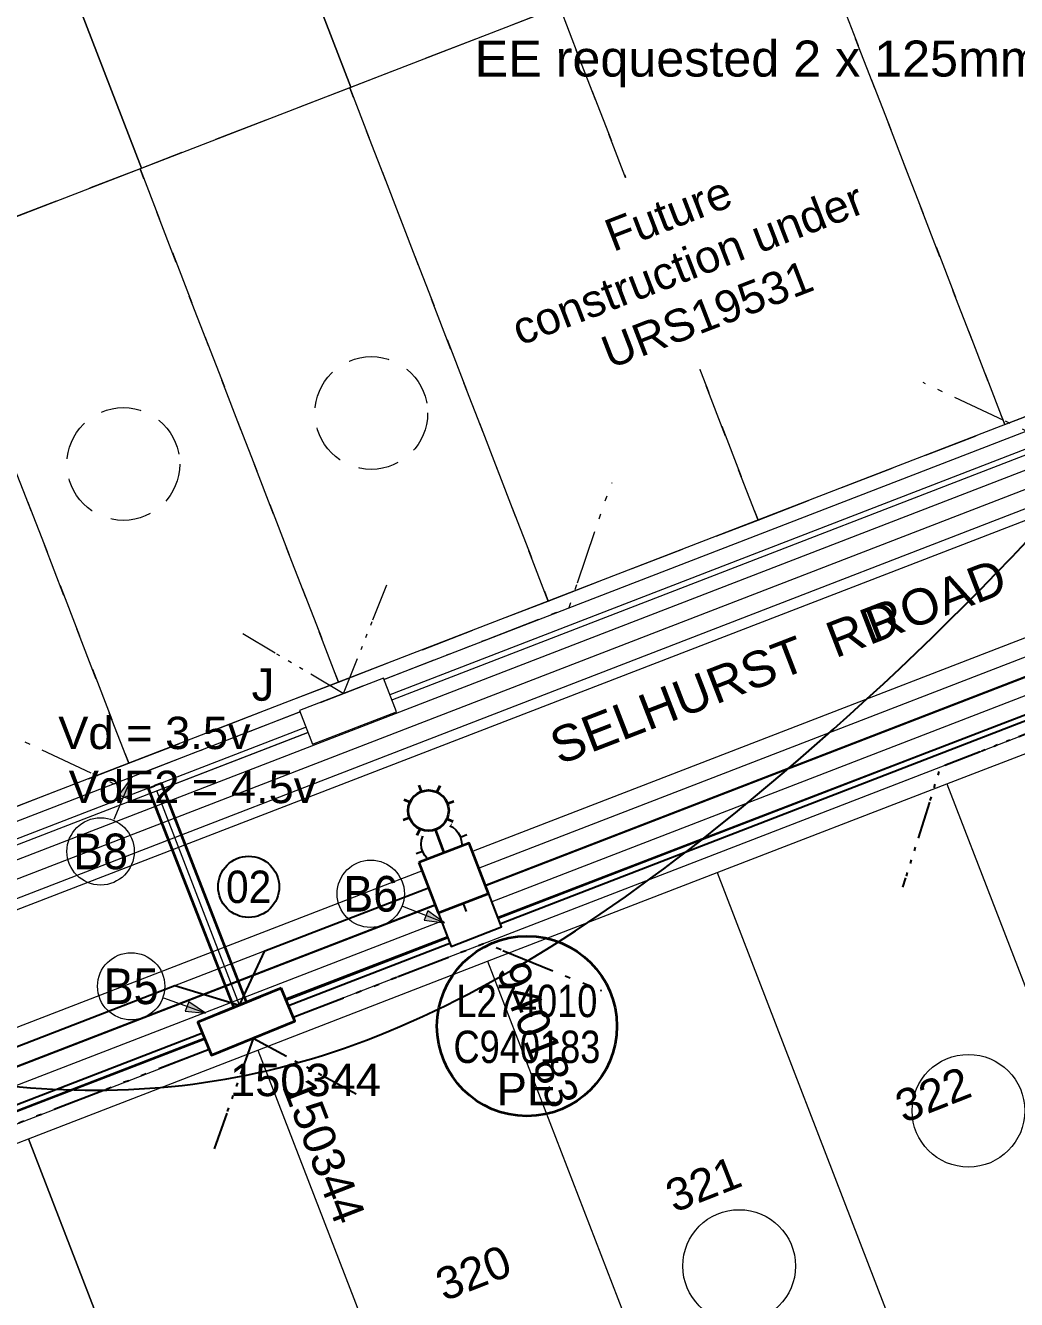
# Model space of a CAD drawing. Header units: metres. Extents: x 0 to 311505, y 0 to 6270811.
# Drawn here: x 310847.8 to 310902.9, y 6270274.2 to 6270345 of the extents above; entities that cross this region are included whole.
import ezdxf
from ezdxf import colors
from ezdxf.entities.mleader import LeaderData, LeaderLine
from ezdxf.enums import TextEntityAlignment as Align
from ezdxf.math import Vec2, Vec3

# ---------------------------------------------------------------- set-up
doc = ezdxf.new("R2010")
doc.units = ezdxf.units.M
for name, pattern in [('Dash', [5, 3, -2]), ('HIDDEN', [0.375, 0.25, -0.125]), ('IE Trench LV', [6, 4, -2]), ('PHANTOM', [6.15, 3, -0.75, 0.3, -0.75, 0.3, -0.75, 0.3])]:
    doc.linetypes.add(name, pattern=pattern)
doc.layers.get('0').update_dxf_attribs({"color": 6})
for name, color, linetype, lineweight in [('_User Miscellaneous1', 30, 'Continuous', 13), ('_User Miscellaneous2', 31, 'Continuous', 13), ('_User_LV_Exist', 5, 'Continuous', 35), ('Cadastre Developer_SP_EXT', 98, 'Continuous', 15), ('Cadastre Developer_SP_NEW', 92, 'Continuous', 15), ('Cadastre Land Parcels_SP_EXT', 118, 'Continuous', 15), ('Cadastre Water_SP_EXT', 158, 'Continuous', 15)]:
    doc.layers.add(name, color=color, linetype=linetype, lineweight=lineweight)
doc.layers.add('_User Miscellaneous10', color=252, linetype='Continuous', lineweight=13, plot=False, transparency=0.9)
doc.layers.add('_User Miscellaneous8', color=181, linetype='Continuous', lineweight=13, transparency=0.5)
doc.layers.add('Cadastre Roads_SP_NEW', color=214, linetype='Continuous', lineweight=15, transparency=0.65)
for name, color, linetype in [('Duct_SP_NEW', 2, 'Continuous'), ('Equip_SP_SL_NEW', 2, 'Continuous'), ('Mains_LV_New_R6', 2, 'Cable Z'), ('Mains_LV_New_T84', 2, 'Cable x'), ('Notes', 7, 'Continuous'), ('Services_SP_NEW_UG', 2, 'IE Trench LV'), ('SupportsUG_SP_LV_NEW', 2, 'Continuous'), ('SupportsUG_SP_LV_SL_NEW', 2, 'Continuous'), ('Trench_SP_NEW', 2, 'Continuous'), ('UG_Details_SP_MISC', 7, 'Continuous')]:
    doc.layers.add(name, color=color, linetype=linetype)
doc.styles.add('ARIAL', font='arial.ttf', dxfattribs={"height": 2})
doc.styles.add('ieISOCP', font='arial.ttf', dxfattribs={"height": 1.5})
doc.styles.add('SL_LABEL', font='arial.ttf', dxfattribs={"height": 2})
doc.styles.get("Standard").update_dxf_attribs({"font": 'arial.ttf'})
doc.linetypes.add('Cable New UG', pattern='A,5.5,-0.01,["X",Standard,S=1.8,R=0,X=0,Y=-0.94],-1.7', length=7.21)
doc.linetypes.add('Cable o', pattern='A,3.5,-0.01,["O",Standard,S=1.25,R=0,X=0,Y=-0.63],-1.36', length=4.87)
doc.linetypes.add('Cable x', pattern='A,4.5,-0.01,["X",Standard,S=1.25,R=0,X=0,Y=-0.65],-1.2', length=5.71)
doc.linetypes.add('Cable Z', pattern='A,5,-0.01,["Z",Standard,S=1.5,R=0,X=0,Y=-0.75],-1.3', length=6.31)
doc.linetypes.add('IE Trench HV', pattern='A,4,-0.4,["/",Standard,S=2,R=0,X=0.25,Y=-1],-1.6', length=6)

# ---------------------------------------------------------------- blocks, each defined once
blk = doc.blocks.new('*U345')
at = {"width": 0.9}
blk.add_attdef('ASSET_NUM', text='', height=2, dxfattribs=at).set_placement((4, 2), align=Align.MIDDLE_LEFT)
for tag, p, flags in [('SUBURB', (-2, 0), 1), ('STREETNAME', (-1.8, 0), 9), ('PARENT', (-1.6, 0), 9), ('NOTES', (-1.4, 0), 9), ('LOCATION', (-1.2, 0), 9), ('LEGEND', (-1, 0), 9), ('USAGE', (-0.8, 0), 9), ('SUPPORT_TYPE', (-0.6, 0), 9), ('STATE', (-0.4, 0), 9), ('OWNED_BY', (-0.2, 0), 9)]:
    blk.add_attdef(tag, p, '', height=0.2, rotation=270, dxfattribs=dict(flags=flags))
at = {"transparency": 33554687}
blk.add_wipeout([(2.693, 0.019), (-1.937, -1.871), (-2.693, -0.019), (1.937, 1.871)], dxfattribs=at)
blk.add_lwpolyline([(1.937, 1.871), (-1.535, 0.453), (0.779, 1.398), (-2.693, -0.019), (-1.937, -1.871), (2.693, 0.019)], close=True)
blk = doc.blocks.new('*U372')
at = {"width": 0.9}
blk.add_attdef('ASSET_NUM', text='', height=2, dxfattribs=at).set_placement((4, 2), align=Align.MIDDLE_LEFT)
for tag, p, flags in [('SUBURB', (-2, 0), 1), ('STREETNAME', (-1.8, 0), 9), ('PARENT', (-1.6, 0), 9), ('NOTES', (-1.4, 0), 9), ('LOCATION', (-1.2, 0), 9), ('LEGEND', (-1, 0), 9), ('USAGE', (-0.8, 0), 9), ('SUPPORT_TYPE', (-0.6, 0), 9), ('STATE', (-0.4, 0), 9), ('OWNED_BY', (-0.2, 0), 9)]:
    blk.add_attdef(tag, p, '', height=0.2, rotation=270, dxfattribs=dict(flags=flags))
at = {"transparency": 33554687}
blk.add_wipeout([(2.692, -0.032), (-1.972, -1.834), (-2.692, 0.032), (1.972, 1.834)], dxfattribs=at)
blk.add_lwpolyline([(1.972, 1.834), (-1.526, 0.482), (0.806, 1.383), (-2.692, 0.032), (-1.972, -1.834), (2.692, -0.032)], close=True)
blk = doc.blocks.new('COLUMN_NEW')
at = {"width": 0.9, "flags": 8}
blk.add_attdef('ASSET_NUM', text='', height=2, dxfattribs=at).set_placement((4, 2), align=Align.MIDDLE_LEFT)
at = {"flags": 1}
blk.add_attdef('Z', (-2.351, -1.813), '', height=0.2, rotation=270, dxfattribs=at)
at = {"flags": 9}
blk.add_attdef('NOTES', text='', height=0.2, rotation=270, dxfattribs=at).set_placement((-2, -1.813), align=Align.MIDDLE_LEFT)
at = {"ltscale": 10, "transparency": 33554687}
blk.add_wipeout([(-1.5, -1.5), (-1.5, 1.5), (1.5, 1.5), (1.5, -1.5)], dxfattribs=at)
blk.add_lwpolyline([(-1.5, 1.5), (-1.5, -1.5), (1.5, -1.5), (1.5, 1.5)], close=True)
at = {"flags": 9}
for tag, p in [('SUBURB', (-1.8, -1.813)), ('STREETNAME', (-1.6, -1.813)), ('LOCATION', (-1.4, -1.813)), ('LEGEND', (-1.2, -1.813)), ('USAGE', (-1, -1.813)), ('STATE', (-0.8, -1.813)), ('OWNED_BY', (-0.6, -1.813)), ('COLUMN_TYPE', (-0.4, -1.813)), ('STREET_CODE', (-0.2, -1.813)), ('STRUCTURE_PLANT_NUMBER', (0.031, -1.813))]:
    blk.add_attdef(tag, text='', height=0.2, rotation=270, dxfattribs=at).set_placement(p, align=Align.MIDDLE_LEFT)
blk = doc.blocks.new('*U439')
blk.add_circle((0, 0), 1.7)
at = {"width": 0.9}
blk.add_attdef('CODE', text='', height=1.8, dxfattribs=at).set_placement((0, 0), align=Align.MIDDLE_CENTER)
at = {"flags": 1}
blk.add_attdef('Z', (0, 0), '', height=0.2, dxfattribs=at)
blk = doc.blocks.new('*U533')
at = {"transparency": 33554687, "style": 'SL_LABEL'}
for tag, height, rotation, flags, p in [('ASSET_NUM', 1, 110.46984, 8, (3.469, -0.047)), ('STREET_CODE', 0.001, 270, 9, (0.001, 0))]:
    blk.add_attdef(tag, text='', height=height, rotation=rotation, dxfattribs=dict(at, flags=flags)).set_placement(p, align=Align.MIDDLE_LEFT)
at = {"transparency": 33554687}
for tag, height, rotation, flags, p in [('LNUMBER', 1, 110.46984, 8, (5.343, 0.653)), ('LANTNUMBER', 0.2, 270, 9, (-1.4, 2.6)), ('LOUTREACH', 0.2, 270, 9, (-1.4, 2.2)), ('LOUTREACHVOCAB', 0.2, 270, 9, (-1.4, 2)), ('LRATECODE', 0.2, 270, 9, (-1.4, 1.8)), ('LREMOVE', 0.2, 270, 9, (-1.4, 1.6)), ('LREPLACE', 0.2, 270, 9, (-1.4, 1.4)), ('LTYPEVOCAB', 0.2, 270, 9, (-1.4, 1)), ('LEGEND', 0.2, 270, 9, (-1.4, 0.8)), ('LTYPE', 0.2, 270, 9, (-1.4, 1.2)), ('SUBURB', 0.2, 270, 9, (-1.4, 0.6)), ('STREETNAME', 0.2, 270, 9, (-1.4, 0.4)), ('LOCATION', 0.2, 270, 9, (-1.4, 0.2)), ('LNEW', 0.2, 270, 9, (-6.4, 0)), ('LMASTVOCAB', 0.2, 270, 9, (-6.2, 0)), ('LMAST', 0.2, 270, 9, (-6, 0)), ('LLAMPVOCAB', 0.2, 270, 9, (-5.8, 0)), ('LLAMP', 0.2, 270, 9, (-5.6, 0)), ('LEXIST', 0.2, 270, 9, (-5.4, 0)), ('LCHARGE3PERCENT', 0.2, 270, 9, (-5.2, 0)), ('LCHARGE3', 0.2, 270, 9, (-5, 0)), ('LCHARGE2PERCENT', 0.2, 270, 9, (-4.8, 0)), ('LCHARGE2', 0.2, 270, 9, (-4.6, 0)), ('LCHARGE1PERCENT', 0.2, 270, 9, (-4.4, 0)), ('LCHARGE1', 0.2, 270, 9, (-4.2, 0)), ('LCATEGORY', 0.2, 270, 9, (-4, 0)), ('LBRACKETVOCAB', 0.2, 270, 9, (-3.8, 0)), ('LBRACKET', 0.2, 270, 9, (-3.6, 0)), ('LKINGHEIGHT', 0.2, 270, 9, (-3.4, 0)), ('CREPLACE', 0.2, 270, 9, (-3.2, 0)), ('CREMOVE', 0.2, 270, 9, (-3, 0)), ('CNUMBER', 0.2, 270, 9, (-2.8, 0)), ('CNEW', 0.2, 270, 9, (-2.6, 0)), ('CEXIST', 0.2, 270, 9, (-2.4, 0)), ('USAGE', 0.2, 270, 9, (-2.2, 0)), ('STATE', 0.2, 270, 9, (-2, 0)), ('OWNED_BY', 0.2, 270, 9, (-1.8, 0)), ('ORIENTATION', 0.2, 270, 9, (-1.6, 0)), ('OPERATING_VOLTAGE', 0.2, 270, 9, (-1.4, 0)), ('MAINTAINED_BY', 0.2, 270, 9, (-1.4, -0.663)), ('NOTES', 0.2, 270, 9, (-1.4, 0)), ('NO_PHASES', 0.2, 270, 9, (-1.2, 0)), ('LANTERN_TYPE', 0.2, 270, 9, (-1, 0)), ('LANTERN_PURPOSE', 0.2, 270, 9, (-0.8, 0)), ('CONTROL_TYPE', 0.2, 270, 9, (-0.6, 0)), ('CONSTRUCTED_VOLTAGE', 0.2, 270, 9, (-0.4, 0))]:
    blk.add_attdef(tag, text='', height=height, rotation=rotation, dxfattribs=dict(at, flags=flags)).set_placement(p, align=Align.MIDDLE_LEFT)
for tag, p, height, flags in [('OPERATED_BY', (-1.4, -0.407), 0.2, 9), ('Z', (0, 0), 0.001, 1)]:
    blk.add_attdef(tag, p, '', height=height, rotation=270, dxfattribs=dict(at, flags=flags))
blk.add_wipeout([(4.865, -0.927), (6.078, -1.143), (7.036, -1.917), (6.82, -3.13), (6.045, -4.088), (4.832, -3.872), (3.874, -3.098), (4.09, -1.885)], dxfattribs=at)
for p, q in [((5.062, -1.454), (4.93, -1.102)), ((6.078, -1.143), (5.922, -1.484)), ((4.09, -1.885), (4.431, -2.041)), ((6.509, -2.114), (6.86, -1.983)), ((4.05, -3.032), (4.401, -2.901)), ((4.832, -3.872), (4.988, -3.531)), ((6.82, -3.13), (6.478, -2.975)), ((6.854, -6.255), (5.848, -3.562))]:
    blk.add_line(p, q, dxfattribs=at)
blk.add_circle((5.455, -2.508), 1.125, dxfattribs=at)
blk = doc.blocks.new('*U286')
at = {"ltscale": 0.1}
blk.add_circle((0, 0), 5, dxfattribs=at)
at = {"insert": (0, -2.6), "char_height": 1.8, "attachment_point": 2}
blk.add_mtext('PE', dxfattribs=at)
at = {"width": 0.8}
blk.add_attdef('SNUMBER', text='', height=1.8, dxfattribs=at).set_placement((0, 0.5), align=Align.CENTER)
at = {"flags": 1}
blk.add_attdef('Z', (0, 0), '', height=0.2, dxfattribs=at)
at = {"width": 0.8}
blk.add_attdef('CNUMBER', text='', height=1.8, dxfattribs=at).set_placement((0, -0.25), align=Align.TOP_CENTER)
blk = doc.blocks.new('*U446')
h = blk.add_hatch(color=256)
h.dxf.hatch_style = 1
h.paths.add_polyline_path([(2.906, -0.787), (2.735, -1.258), (3.76, -1.363)])
blk.add_line((3.76, -1.363), (1.645, -0.596))
at = {"flags": 128}
blk.add_lwpolyline([(2.906, -0.787), (2.735, -1.258), (3.76, -1.363), (2.906, -0.787)], dxfattribs=at)
blk.add_circle((0, 0), 1.7)
at = {"width": 0.9}
blk.add_attdef('CODE', text='', height=1.8, dxfattribs=at).set_placement((0, 0), align=Align.MIDDLE_CENTER)
at = {"flags": 1}
blk.add_attdef('Z', (0, 0), '', height=0.2, dxfattribs=at)
blk = doc.blocks.new('*U447')
h = blk.add_hatch(color=256)
h.dxf.hatch_style = 1
h.paths.add_polyline_path([(2.883, -0.867), (2.7, -1.332), (3.722, -1.466)])
blk.add_line((3.722, -1.466), (1.628, -0.641))
at = {"flags": 128}
blk.add_lwpolyline([(2.883, -0.867), (2.7, -1.332), (3.722, -1.466), (2.883, -0.867)], dxfattribs=at)
blk.add_circle((0, 0), 1.7)
at = {"width": 0.9}
blk.add_attdef('CODE', text='', height=1.8, dxfattribs=at).set_placement((0, 0), align=Align.MIDDLE_CENTER)
at = {"flags": 1}
blk.add_attdef('Z', (0, 0), '', height=0.2, dxfattribs=at)
blk = doc.blocks.new('*U441')
h = blk.add_hatch(color=256)
h.dxf.hatch_style = 1
h.paths.add_polyline_path([(0.922, 2.866), (1.383, 2.674), (1.537, 3.693)])
blk.add_line((1.537, 3.693), (0.672, 1.616))
at = {"flags": 128}
blk.add_lwpolyline([(0.922, 2.866), (1.383, 2.674), (1.537, 3.693), (0.922, 2.866)], dxfattribs=at)
blk.add_circle((0, 0), 1.7)
at = {"width": 0.9}
blk.add_attdef('CODE', text='', height=1.8, dxfattribs=at).set_placement((0, 0), align=Align.MIDDLE_CENTER)
at = {"flags": 1}
blk.add_attdef('Z', (0, 0), '', height=0.2, dxfattribs=at)

msp = doc.modelspace()

# ---------------------------------------------------------------- linework, layer by layer
at = {"layer": '_User Miscellaneous10', "flags": 128}
for points in [[(310821.998, 6270279.569), (310817.696, 6270269.851), (310840.846, 6270209.921), (310850.564, 6270205.619), (311000.215, 6270263.427), (311004.517, 6270273.145), (310981.367, 6270333.075), (310971.649, 6270337.377)], [(310822.745, 6270278.785), (310818.778, 6270269.825), (310841.63, 6270210.668), (310850.59, 6270206.701), (310999.468, 6270264.211), (311003.435, 6270273.171), (310980.583, 6270332.328), (310971.623, 6270336.295)], [(310823.492, 6270278.001), (310819.86, 6270269.799), (310842.413, 6270211.415), (310850.616, 6270207.783), (310998.721, 6270264.994), (311002.353, 6270273.197), (310979.8, 6270331.581), (310971.597, 6270335.212)], [(310824.238, 6270277.218), (310820.942, 6270269.773), (310843.197, 6270212.161), (310850.642, 6270208.865), (310997.975, 6270265.778), (311001.271, 6270273.223), (310979.016, 6270330.834), (310971.571, 6270334.13)], [(310824.985, 6270276.434), (310822.024, 6270269.747), (310843.98, 6270212.908), (310850.668, 6270209.947), (310997.228, 6270266.561), (311000.188, 6270273.249), (310978.233, 6270330.088), (310971.545, 6270333.048)], [(310825.732, 6270275.651), (310823.106, 6270269.721), (310844.764, 6270213.655), (310850.694, 6270211.029), (310996.481, 6270267.345), (310999.106, 6270273.275), (310977.449, 6270329.341), (310971.519, 6270331.966)]]:
    msp.add_lwpolyline(points, close=True, dxfattribs=at)
at = {"layer": '_User Miscellaneous10', "color": 4, "flags": 128}
msp.add_lwpolyline([(310825.209, 6270276.199), (310822.349, 6270269.739), (310844.215, 6270213.132), (310850.676, 6270210.272), (310997.004, 6270266.796), (310999.864, 6270273.257), (310977.997, 6270329.864), (310971.537, 6270332.724)], close=True, dxfattribs=at)
at = {"layer": '_User Miscellaneous10', "linetype": 'PHANTOM', "flags": 128}
msp.add_lwpolyline([(310913.764, 6270326.476), (310903.441, 6270322.468), (310897.668, 6270325.175)], dxfattribs=at)
at = {"layer": '_User Miscellaneous8', "color": 1, "linetype": 'HIDDEN', "ltscale": 9, "transparency": 33554687}
msp.add_circle((310890.908, 6270334.225), 3.132, dxfattribs=at)
at = {"layer": '_User Miscellaneous8', "color": 3, "linetype": 'HIDDEN', "ltscale": 9, "transparency": 33554687}
for centre in [(310877.125, 6270330.174), (310866.991, 6270323.489), (310853.208, 6270320.653)]:
    msp.add_circle(centre, 3.132, dxfattribs=at)
at = {"layer": '_User Miscellaneous8', "color": 3, "transparency": 33554687}
for centre in [(310900.187, 6270284.706), (310887.441, 6270276.076)]:
    msp.add_circle(centre, 3.132, dxfattribs=at)
at = {"layer": 'Cadastre Developer_SP_EXT', "linetype": 'Dash'}
for points in [[(310904.897, 6270356.675), (310891.175, 6270351.374), (310902.209, 6270322.841), (310915.931, 6270328.141), (310904.897, 6270356.675)], [(310891.175, 6270351.374), (310877.453, 6270346.073), (310888.489, 6270317.54), (310902.209, 6270322.841), (310891.175, 6270351.374)], [(310877.453, 6270346.073), (310865.793, 6270341.569), (310876.829, 6270313.035), (310888.489, 6270317.54), (310877.453, 6270346.073)], [(310865.793, 6270341.569), (310854.133, 6270337.064), (310865.167, 6270308.532), (310876.829, 6270313.035), (310865.793, 6270341.569)], [(310854.133, 6270337.064), (310842.473, 6270332.561), (310853.507, 6270304.027), (310865.167, 6270308.532), (310854.133, 6270337.064)], [(310842.473, 6270332.561), (310830.914, 6270328.095), (310841.938, 6270299.562), (310853.507, 6270304.027), (310842.473, 6270332.561)]]:
    msp.add_lwpolyline(points, close=True, dxfattribs=at)
at = {"layer": 'Cadastre Developer_SP_NEW'}
for p, q in [((310898.985, 6270302.876), (310911.75, 6270307.806)), ((310886.221, 6270297.945), (310898.985, 6270302.876)), ((310898.985, 6270302.876), (310911.114, 6270271.476)), ((310873.456, 6270293.014), (310886.221, 6270297.945)), ((310886.221, 6270297.945), (310898.35, 6270266.546)), ((310860.691, 6270288.083), (310873.456, 6270293.014)), ((310873.456, 6270293.014), (310885.585, 6270261.615)), ((310847.927, 6270283.152), (310860.691, 6270288.083)), ((310860.691, 6270288.083), (310872.82, 6270256.684)), ((310826.478, 6270274.867), (310847.927, 6270283.152)), ((310847.927, 6270283.152), (310852.839, 6270270.435)), ((310860.056, 6270251.753), (310847.927, 6270283.152))]:
    msp.add_line(p, q, dxfattribs=at)
at = {"layer": 'Cadastre Land Parcels_SP_EXT', "linetype": 'Continuous'}
for points in [[(310877.508, 6270346.095), (310866.49, 6270374.615), (310854.839, 6270370.117), (310865.86, 6270341.596), (310877.508, 6270346.095)], [(310865.86, 6270341.596), (310854.839, 6270370.117), (310843.191, 6270365.618), (310854.211, 6270337.097), (310865.86, 6270341.596)], [(310854.211, 6270337.097), (310843.191, 6270365.618), (310831.541, 6270361.118), (310842.562, 6270332.597), (310854.211, 6270337.097)]]:
    msp.add_lwpolyline(points, close=True, dxfattribs=at)
at = {"layer": 'Cadastre Roads_SP_NEW'}
msp.add_line((310825.055, 6270278.552), (310970.124, 6270334.59), dxfattribs=at)
at = {"layer": 'Cadastre Water_SP_EXT'}
msp.add_line((310826.529, 6270287.858), (310970.864, 6270343.613), dxfattribs=at)
at = {"layer": 'Duct_SP_NEW', "ltscale": 0.7, "transparency": 33554674}
for p, q in [((310854.575, 6270302.622), (310854.948, 6270302.767)), ((310854.575, 6270302.622), (310859.677, 6270289.513)), ((310855.321, 6270302.912), (310854.948, 6270302.767)), ((310855.321, 6270302.912), (310860.422, 6270289.803)), ((310859.677, 6270289.513), (310860.049, 6270289.658)), ((310860.422, 6270289.803), (310860.049, 6270289.658))]:
    msp.add_line(p, q, dxfattribs=at)
at = {"layer": 'Services_SP_NEW_UG', "linetype": 'PHANTOM', "ltscale": 0.7, "flags": 128}
msp.add_lwpolyline([(310909.048, 6270307.835), (310898.625, 6270303.808), (310896.529, 6270297.13)], dxfattribs=at)
at = {"layer": 'UG_Details_SP_MISC', "transparency": 33554687}
for p, q in [((310854.613, 6270302.636), (310854.948, 6270302.767)), ((310854.613, 6270302.636), (310859.714, 6270289.527)), ((310855.284, 6270302.897), (310854.948, 6270302.767)), ((310855.284, 6270302.897), (310860.385, 6270289.788)), ((310859.714, 6270289.527), (310860.049, 6270289.658)), ((310860.385, 6270289.788), (310860.049, 6270289.658))]:
    msp.add_line(p, q, dxfattribs=at)

# ---------------------------------------------------------------- texts
at = {"layer": '_User Miscellaneous1', "style": 'ARIAL'}
msp.add_text('SELHURST     ROAD ', height=2, rotation=21.12056, dxfattribs=at).set_placement((310877.44, 6270303.915))
at = {"layer": '_User Miscellaneous10', "ltscale": 0.7, "transparency": 33554674, "insert": (310850.17, 6270303.603), "char_height": 1.8, "width": 15.39476, "attachment_point": 1, "style": 'ieISOCP'}
msp.add_mtext('VdE2 = 4.5v', dxfattribs=at)
at = {"layer": '_User_LV_Exist', "transparency": 33554674, "style": 'ARIAL'}
msp.add_text('SELHURST  RD ', height=2, rotation=21.12056, dxfattribs=at).set_placement((310877.44, 6270303.915))

# ---------------------------------------------------------------- next in the draw order: block references
at = {"layer": 'SupportsUG_SP_LV_NEW'}
ref = msp.add_blockref('*U345', (310860.049, 6270289.658), dxfattribs=at)
ref.add_attrib('ASSET_NUM', '150344', dxfattribs={"layer": '0', "height": 1.8, "rotation": 291.12085}).set_placement((310862.847, 6270286.41), align=Align.MIDDLE_LEFT)

# ---------------------------------------------------------------- next in the draw order: linework, layer by layer
at = {"layer": '_User Miscellaneous10', "flags": 128}
for points in [[(310728.647, 6270277.35), (310714.575, 6270313.772), (310718.464, 6270322.564), (310770.621, 6270342.713), (310779.41, 6270338.817), (310792.023, 6270306.173), (310803.952, 6270308.634), (310790.617, 6270343.145), (310794.505, 6270351.938), (310943.073, 6270409.325), (310951.875, 6270405.44), (310972.445, 6270352.15), (310968.564, 6270343.361), (310944.9, 6270334.218), (310843.661, 6270295.102), (310819.991, 6270285.972), (310811.203, 6270289.867), (310806.716, 6270301.482), (310806.226, 6270302.75)], [(310729.58, 6270277.71), (310715.657, 6270313.747), (310719.211, 6270321.781), (310770.595, 6270341.63), (310778.626, 6270338.07), (310791.395, 6270305.022), (310805.31, 6270307.893), (310791.699, 6270343.12), (310795.252, 6270351.154), (310943.048, 6270408.244), (310951.092, 6270404.692), (310971.363, 6270352.175), (310967.816, 6270344.144), (310944.539, 6270335.151), (310843.301, 6270296.035), (310820.018, 6270287.054), (310811.986, 6270290.614), (310807.649, 6270301.842), (310807.158, 6270303.111)], [(310730.513, 6270278.07), (310716.739, 6270313.721), (310719.958, 6270320.997), (310770.568, 6270340.548), (310777.842, 6270337.324), (310790.768, 6270303.872), (310806.669, 6270307.153), (310792.781, 6270343.094), (310795.999, 6270350.371), (310943.022, 6270407.162), (310950.308, 6270403.945), (310970.281, 6270352.201), (310967.069, 6270344.928), (310944.179, 6270336.084), (310842.94, 6270296.967), (310820.044, 6270288.136), (310812.77, 6270291.36), (310808.581, 6270302.202), (310808.091, 6270303.471)], [(310731.242, 6270278.352), (310717.585, 6270313.701), (310720.542, 6270320.385), (310770.548, 6270339.702), (310777.23, 6270336.74), (310790.277, 6270302.972), (310807.731, 6270306.573), (310793.627, 6270343.074), (310796.583, 6270349.758), (310943.003, 6270406.316), (310949.695, 6270403.361), (310969.435, 6270352.221), (310966.485, 6270345.54), (310943.897, 6270336.813), (310842.659, 6270297.697), (310820.065, 6270288.982), (310813.383, 6270291.944), (310809.311, 6270302.484), (310809.192, 6270302.791)], [(310732.378, 6270278.791), (310718.903, 6270313.669), (310721.452, 6270319.43), (310770.516, 6270338.384), (310776.275, 6270335.831), (310789.513, 6270301.571), (310809.385, 6270305.671), (310794.945, 6270343.042), (310797.493, 6270348.804), (310942.971, 6270404.998), (310948.741, 6270402.451), (310968.118, 6270352.252), (310965.575, 6270346.494), (310943.458, 6270337.949), (310842.22, 6270298.833), (310820.097, 6270290.3), (310814.337, 6270292.853), (310810.447, 6270302.923), (310809.957, 6270304.192)], [(310733.108, 6270279.073), (310719.749, 6270313.649), (310722.036, 6270318.818), (310770.495, 6270337.538), (310775.662, 6270335.247), (310789.022, 6270300.671), (310810.448, 6270305.092), (310795.791, 6270343.022), (310798.077, 6270348.191), (310942.952, 6270404.152), (310948.128, 6270401.866), (310967.272, 6270352.272), (310964.99, 6270347.107), (310943.176, 6270338.679), (310841.938, 6270299.562), (310820.118, 6270291.146), (310814.95, 6270293.437), (310811.176, 6270303.205), (310810.679, 6270304.493)]]:
    msp.add_lwpolyline(points, dxfattribs=at)
at = {"layer": '_User Miscellaneous10', "color": 4, "flags": 128}
msp.add_lwpolyline([(310731.522, 6270278.46), (310717.91, 6270313.693), (310720.766, 6270320.15), (310770.54, 6270339.377), (310776.994, 6270336.516), (310790.089, 6270302.627), (310808.138, 6270306.351), (310793.952, 6270343.066), (310796.807, 6270349.523), (310942.995, 6270405.991), (310949.46, 6270403.137), (310969.111, 6270352.229), (310966.261, 6270345.775), (310943.789, 6270337.093), (310842.55, 6270297.977), (310820.073, 6270289.307), (310813.618, 6270292.168), (310809.591, 6270302.592), (310809.381, 6270303.136)], dxfattribs=at)
at = {"layer": 'Mains_LV_New_T84', "color": 3, "linetype": 'Cable New UG', "ltscale": 0.7, "transparency": 33554674, "flags": 128}
msp.add_lwpolyline([(310825.415, 6270277.714), (310825.79, 6270276.745), (310857.604, 6270289.034)], dxfattribs=at)
at = {"layer": 'Services_SP_NEW_UG', "linetype": 'PHANTOM', "flags": 128}
for points in [[(310862.647, 6270289.91), (310873.306, 6270294.028), (310879.787, 6270291.384)], [(310857.982, 6270288.108), (310847.03, 6270283.878), (310844.546, 6270277.333)]]:
    msp.add_lwpolyline(points, dxfattribs=at)
at = {"layer": 'Services_SP_NEW_UG', "linetype": 'PHANTOM', "ltscale": 0.7, "flags": 128}
for points in [[(310860.421, 6270288.729), (310858.088, 6270282.129)], [(310860.428, 6270288.732), (310866.591, 6270285.413)]]:
    msp.add_lwpolyline(points, dxfattribs=at)
at = {"layer": 'Trench_SP_NEW', "linetype": 'IE Trench HV', "ltscale": 0.7, "transparency": 33554674, "flags": 128}
msp.add_lwpolyline([(310825.209, 6270276.199), (310857.735, 6270288.713)], dxfattribs=at)

# ---------------------------------------------------------------- next in the draw order: block references
at = {"layer": '_User Miscellaneous10'}
ref = msp.add_blockref('*U372', (310865.691, 6270306.918), dxfattribs=at)
ref.add_attrib('ASSET_NUM', 'J', dxfattribs={"layer": '0', "height": 1.8}).set_placement((310860.34, 6270308.396), align=Align.MIDDLE_LEFT)

# ---------------------------------------------------------------- next in the draw order: linework, layer by layer
at = {"layer": '_User Miscellaneous10', "linetype": 'PHANTOM', "flags": 128}
for points in [[(310867.689, 6270308.682), (310877.991, 6270312.682), (310880.241, 6270319.31), (310880.374, 6270319.624)], [(310863.029, 6270306.873), (310852.705, 6270302.865), (310846.932, 6270305.572)]]:
    msp.add_lwpolyline(points, dxfattribs=at)
at = {"layer": '_User Miscellaneous10', "linetype": 'PHANTOM', "ltscale": 0.7, "flags": 128}
for points in [[(310865.443, 6270307.898), (310868.046, 6270314.397)], [(310865.436, 6270307.896), (310859.415, 6270311.466)]]:
    msp.add_lwpolyline(points, dxfattribs=at)
at = {"layer": '_User Miscellaneous10', "linetype": 'Cable New UG', "ltscale": 0.7, "transparency": 33554674, "flags": 128}
msp.add_lwpolyline([(310859.671, 6270290.583), (310855.07, 6270302.492), (310863.468, 6270305.736)], dxfattribs=at)
at = {"layer": 'Mains_LV_New_T84', "color": 3, "linetype": 'Cable New UG', "ltscale": 0.7, "transparency": 33554674, "flags": 128}
msp.add_lwpolyline([(310862.233, 6270290.924), (310908.67, 6270308.761)], dxfattribs=at)
at = {"layer": 'Trench_SP_NEW', "linetype": 'IE Trench HV', "ltscale": 0.7, "transparency": 33554674, "flags": 128}
msp.add_lwpolyline([(310862.382, 6270290.559), (310908.784, 6270308.483)], dxfattribs=at)

# ---------------------------------------------------------------- next in the draw order: texts
at = {"layer": '_User Miscellaneous10', "ltscale": 0.7, "transparency": 33554674, "insert": (310849.589, 6270306.608), "char_height": 1.8, "width": 12.27604, "attachment_point": 1, "style": 'ieISOCP'}
msp.add_mtext('Vd = 3.5v', dxfattribs=at)

# ---------------------------------------------------------------- next in the draw order: leaders
at = {"layer": '_User Miscellaneous10', "color": 4, "ltscale": 0.7, "transparency": 33554674}
ml = msp.add_multileader_mtext('Standard', dxfattribs=at)
ml.set_content('EE requested 2 x 125mm ducts', color=4)
ml.set_leader_properties()
ml.build(insert=Vec2(0, 0))
ml.multileader.update_dxf_attribs({"leader_type": 2, "has_text_frame": 1, "text_left_attachment_type": 2, "text_right_attachment_type": 2, "dogleg_length": 0.01, "arrow_head_size": 2.5})
ctx = ml.context
ctx.base_point, ctx.char_height, ctx.arrow_head_size, ctx.landing_gap_size, ctx.plane_origin = Vec3(310871.74, 6270342.908), 2, 2.5, 1, Vec3(310867.212, 6270317.203)
ctx.left_attachment, ctx.right_attachment = 2, 2
notes = []
notes.append((ctx, [(1, (1, 1, 0), (310912.402, 6270342.908), (-1, 0), 0.01, [(2, [(310817.534, 6270292.291), (310844.959, 6270286.294), (310885.452, 6270299.842)], 0, []), (4, [(310938.749, 6270321.452), (310964.724, 6270331.486)], 0, [])])]))
ctx.mtext.insert, ctx.mtext.flow_direction = Vec3(310872.74, 6270344.189), 5
for ctx, leaders in notes:
    for number, flags, end, landing, length, lines in leaders:
        leader = LeaderData()
        leader.index, (leader.has_last_leader_line, leader.has_dogleg_vector, leader.attachment_direction) = number, flags
        leader.last_leader_point, leader.dogleg_vector, leader.dogleg_length = Vec3(end), Vec3(landing), length
        for number, points, colour, breaks in lines:
            line = LeaderLine()
            line.index, line.vertices, line.color, line.breaks = number, Vec3.list(points), colors.encode_raw_color(colour), breaks
            leader.lines.append(line)
        ctx.leaders.append(leader)

# ---------------------------------------------------------------- next in the draw order: leaders
at = {"layer": 'Notes'}
ml = msp.add_multileader_mtext('Standard', dxfattribs=at)
ml.set_content('Constructed under  \\PURS15861', color=256)
ml.set_leader_properties()
ml.build(insert=Vec2(0, 0))
ml.multileader.update_dxf_attribs({"leader_type": 2, "has_text_frame": 1, "text_left_attachment_type": 2, "text_right_attachment_type": 2, "dogleg_length": 0.01})
ctx = ml.context
ctx.base_point, ctx.char_height, ctx.plane_origin, ctx.plane_x_axis, ctx.plane_y_axis = Vec3(310975.192, 6270395.779), 1.8, Vec3(312213.891, 6270750.769), Vec3(0.932874, 0.360203), Vec3(-0.360203, 0.932874)
ctx.left_attachment, ctx.right_attachment, ctx.text_align_type = 2, 2, 1
notes = []
notes.append((ctx, [(0, (0, 0, 0), (0, 0), (1, 0), 1, [])]))
ctx.mtext.insert, ctx.mtext.text_direction, ctx.mtext.rotation, ctx.mtext.width, ctx.mtext.alignment, ctx.mtext.flow_direction = Vec3(310985.783, 6270402.491), Vec3(0.932874, 0.360203), 0.368486, 20.92345, 2, 5
ctx.mtext.has_bg_fill, ctx.mtext.bg_color, ctx.mtext.bg_scale_factor, ctx.mtext.bg_transparency, ctx.mtext.use_window_bg_color = 1, -1073741824, 2, 0, 1
for ctx, leaders in notes:
    for number, flags, end, landing, length, lines in leaders:
        leader = LeaderData()
        leader.index, (leader.has_last_leader_line, leader.has_dogleg_vector, leader.attachment_direction) = number, flags
        leader.last_leader_point, leader.dogleg_vector, leader.dogleg_length = Vec3(end), Vec3(landing), length
        for number, points, colour, breaks in lines:
            line = LeaderLine()
            line.index, line.vertices, line.color, line.breaks = number, Vec3.list(points), colors.encode_raw_color(colour), breaks
            leader.lines.append(line)
        ctx.leaders.append(leader)

# ---------------------------------------------------------------- next in the draw order: texts
at = {"layer": '_User Miscellaneous1', "oblique": 360, "width": 1}
msp.add_text('322', height=1.8, rotation=21.5, dxfattribs=at).set_placement((310896.59, 6270283.999))

# ---------------------------------------------------------------- next in the draw order: leaders
at = {"layer": 'Notes'}
ml = msp.add_multileader_mtext('Standard', dxfattribs=at)
ml.set_content('Constructed under  \\PURS16270', color=256)
ml.set_leader_properties()
ml.build(insert=Vec2(0, 0))
ml.multileader.update_dxf_attribs({"leader_type": 2, "has_text_frame": 1, "text_left_attachment_type": 2, "text_right_attachment_type": 2, "dogleg_length": 0.01})
ctx = ml.context
ctx.base_point, ctx.char_height, ctx.plane_origin, ctx.plane_x_axis, ctx.plane_y_axis = Vec3(310863.5, 6270348.229), 1.8, Vec3(312104.333, 6270705.463), Vec3(0.932874, 0.360203), Vec3(-0.360203, 0.932874)
ctx.left_attachment, ctx.right_attachment, ctx.text_align_type = 2, 2, 1
notes = []
notes.append((ctx, [(0, (0, 0, 0), (0, 0), (1, 0), 1, [])]))
ctx.mtext.insert, ctx.mtext.text_direction, ctx.mtext.rotation, ctx.mtext.width, ctx.mtext.alignment, ctx.mtext.flow_direction = Vec3(310874.091, 6270354.941), Vec3(0.932874, 0.360203), 0.368486, 20.92345, 2, 5
ctx.mtext.has_bg_fill, ctx.mtext.bg_color, ctx.mtext.bg_scale_factor, ctx.mtext.bg_transparency, ctx.mtext.use_window_bg_color = 1, -1073741824, 2, 0, 1
for ctx, leaders in notes:
    for number, flags, end, landing, length, lines in leaders:
        leader = LeaderData()
        leader.index, (leader.has_last_leader_line, leader.has_dogleg_vector, leader.attachment_direction) = number, flags
        leader.last_leader_point, leader.dogleg_vector, leader.dogleg_length = Vec3(end), Vec3(landing), length
        for number, points, colour, breaks in lines:
            line = LeaderLine()
            line.index, line.vertices, line.color, line.breaks = number, Vec3.list(points), colors.encode_raw_color(colour), breaks
            leader.lines.append(line)
        ctx.leaders.append(leader)

# ---------------------------------------------------------------- next in the draw order: texts
at = {"layer": '_User Miscellaneous1', "width": 1}
for s, oblique, p in [('321', 360, (310883.825, 6270279.024)), ('320', 0, (310871.041, 6270274.096))]:
    msp.add_text(s, height=1.8, rotation=21.5, dxfattribs=dict(at, oblique=oblique)).set_placement(p)

# ---------------------------------------------------------------- next in the draw order: leaders
at = {"layer": 'Notes'}
ml = msp.add_multileader_mtext('Standard', dxfattribs=at)
ml.set_content('Future construction under  \\PURS19531', color=256)
ml.set_leader_properties()
ml.build(insert=Vec2(0, 0))
ml.multileader.update_dxf_attribs({"leader_type": 2, "has_text_frame": 1, "text_left_attachment_type": 2, "text_right_attachment_type": 2, "dogleg_length": 0.01})
ctx = ml.context
ctx.base_point, ctx.char_height, ctx.plane_origin, ctx.plane_x_axis, ctx.plane_y_axis = Vec3(310873.106, 6270327.315), 1.8, Vec3(312113.214, 6270685.405), Vec3(0.932874, 0.360203), Vec3(-0.360203, 0.932874)
ctx.left_attachment, ctx.right_attachment, ctx.text_align_type = 2, 2, 1
notes = []
notes.append((ctx, [(0, (0, 0, 0), (0, 0), (1, 0), 1, [])]))
ctx.mtext.insert, ctx.mtext.text_direction, ctx.mtext.rotation, ctx.mtext.width, ctx.mtext.alignment, ctx.mtext.flow_direction = Vec3(310883.176, 6270335.418), Vec3(0.932874, 0.360203), 0.368486, 20.92345, 2, 5
ctx.mtext.has_bg_fill, ctx.mtext.bg_color, ctx.mtext.bg_scale_factor, ctx.mtext.bg_transparency, ctx.mtext.use_window_bg_color = 1, -1073741824, 2, 0, 1
for ctx, leaders in notes:
    for number, flags, end, landing, length, lines in leaders:
        leader = LeaderData()
        leader.index, (leader.has_last_leader_line, leader.has_dogleg_vector, leader.attachment_direction) = number, flags
        leader.last_leader_point, leader.dogleg_vector, leader.dogleg_length = Vec3(end), Vec3(landing), length
        for number, points, colour, breaks in lines:
            line = LeaderLine()
            line.index, line.vertices, line.color, line.breaks = number, Vec3.list(points), colors.encode_raw_color(colour), breaks
            leader.lines.append(line)
        ctx.leaders.append(leader)

# ---------------------------------------------------------------- next in the draw order: linework, layer by layer
at = {"layer": 'Mains_LV_New_R6', "color": 4, "linetype": 'Cable o', "transparency": 33554687, "flags": 128}
msp.add_lwpolyline([(310827.841, 6270280.754), (310856.078, 6270291.661), (310859.671, 6270290.583)], dxfattribs=at)

# ---------------------------------------------------------------- next in the draw order: block references
at = {"layer": '_User Miscellaneous2', "color": 6, "xscale": 1.1, "yscale": 1.1, "zscale": 1.1}
msp.add_blockref('*U441', (310851.943, 6270299.121), dxfattribs=at).add_auto_attribs({'CODE': 'B8'})
at = {"layer": 'Duct_SP_NEW', "color": 6}
msp.add_blockref('*U439', (310860.172, 6270297.154), dxfattribs=at).add_auto_attribs({'CODE': '02'})
at = {"layer": 'SupportsUG_SP_LV_SL_NEW', "ltscale": 0.7}
ref = msp.add_blockref('COLUMN_NEW', (310872.29, 6270295.779), dxfattribs=dict(at, rotation=21.120846154022))
ref.add_attrib('ASSET_NUM', '940183', dxfattribs={"height": 1.8, "rotation": 291.1208}).set_placement((310874.759, 6270292.856), align=Align.MIDDLE_LEFT)

# ---------------------------------------------------------------- next in the draw order: block references
at = {"layer": '_User_LV_Exist', "linetype": 'ByBlock', "lineweight": -2}
msp.add_blockref('*U286', (310875.643, 6270289.41), dxfattribs=at).add_auto_attribs({'SNUMBER': 'L274010', 'CNUMBER': 'C940183'})
at = {"layer": 'Equip_SP_SL_NEW', "ltscale": 0.7}
msp.add_blockref('*U533', (310865.436, 6270302.035), dxfattribs=at)

# ---------------------------------------------------------------- next in the draw order: linework, layer by layer
at = {"layer": 'Mains_LV_New_R6', "color": 4, "linetype": 'Cable o', "transparency": 33554687, "flags": 128}
msp.add_lwpolyline([(310859.671, 6270290.583), (310861.078, 6270293.593), (310870.17, 6270297.105)], dxfattribs=at)

# ---------------------------------------------------------------- next in the draw order: block references
at = {"layer": '_User_LV_Exist', "ltscale": 0.7}
msp.add_blockref('*U533', (310864.715, 6270303.9), dxfattribs=at)

# ---------------------------------------------------------------- next in the draw order: block references
at = {"layer": '_User_LV_Exist', "ltscale": 0.7, "rotation": 21.120846154022}
msp.add_blockref('COLUMN_NEW', (310871.569, 6270297.645), dxfattribs=at)
at = {"layer": '_User_LV_Exist'}
ref = msp.add_blockref('*U345', (310860.049, 6270289.658), dxfattribs=at)
ref.add_attrib('ASSET_NUM', '150344', dxfattribs={"layer": '0', "height": 1.8}).set_placement((310859.137, 6270286.418), align=Align.MIDDLE_LEFT)

# ---------------------------------------------------------------- next in the draw order: block references
at = {"layer": '_User Miscellaneous2', "color": 6, "xscale": 1.1, "yscale": 1.1, "zscale": 1.1}
for name, p, values in [('*U447', (310866.96, 6270296.766), {'CODE': 'B6'}), ('*U446', (310853.642, 6270291.623), {'CODE': 'B5'})]:
    msp.add_blockref(name, p, dxfattribs=at).add_auto_attribs(values)

doc.saveas('drawing.dxf')
